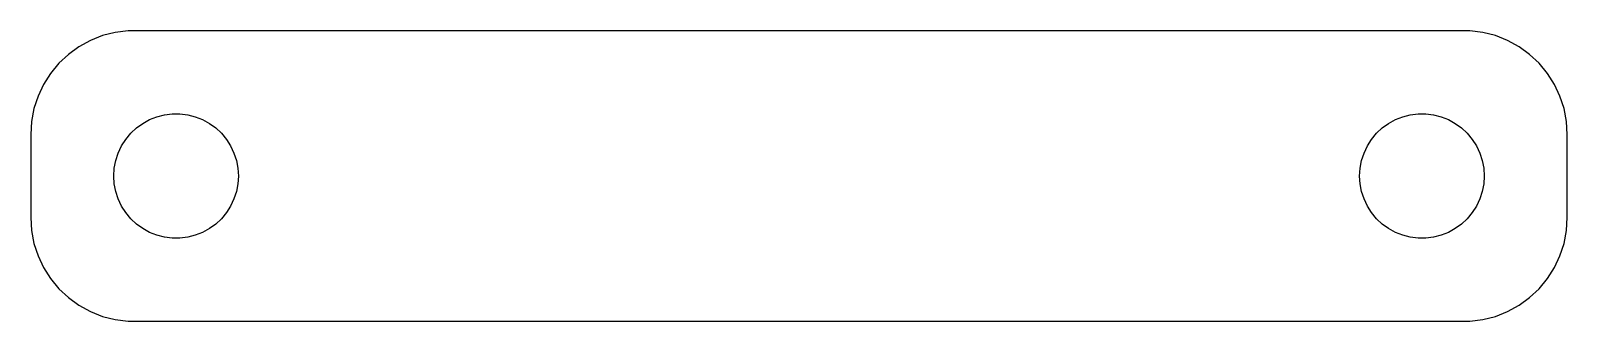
# Model space of a CAD drawing. Header units: metres. Extents: x -37 to 37, y -7 to 7.
import ezdxf

# ---------------------------------------------------------------- set-up
doc = ezdxf.new("R2010")
doc.units = ezdxf.units.M

msp = doc.modelspace()

# ---------------------------------------------------------------- linework, layer by layer
for p, q in [((-33.5451, 6.75528), (-34.1289, 6.52412)), ((-32.9369, 6.91142), (-33.5451, 6.75528)), ((-32.3139, 6.99013), (-32.9369, 6.91142)), ((32.3139, 6.99013), (-32.3139, 6.99013)), ((32.9369, 6.91142), (32.3139, 6.99013)), ((33.5451, 6.75528), (32.9369, 6.91142)), ((34.1289, 6.52412), (33.5451, 6.75528)), ((-34.6791, 6.22163), (-35.1871, 5.85255)), ((-34.1289, 6.52412), (-34.6791, 6.22163)), ((34.6791, 6.22163), (34.1289, 6.52412)), ((35.1871, 5.85255), (34.6791, 6.22163)), ((-35.6448, 5.42273), (-36.0451, 4.93892)), ((-35.1871, 5.85255), (-35.6448, 5.42273)), ((35.6448, 5.42273), (35.1871, 5.85255)), ((36.0451, 4.93892), (35.6448, 5.42273)), ((-36.0451, 4.93892), (-36.3815, 4.40877)), ((36.3815, 4.40877), (36.0451, 4.93892)), ((-36.6489, 3.84062), (-36.8429, 3.24344)), ((-36.3815, 4.40877), (-36.6489, 3.84062)), ((36.6489, 3.84062), (36.3815, 4.40877)), ((36.8429, 3.24344), (36.6489, 3.84062)), ((-36.8429, 3.24344), (-36.9606, 2.62666)), ((-30.5621, 2.94685), (-30.1884, 2.99408)), ((-30.1884, 2.99408), (-29.8116, 2.99408)), ((-29.8116, 2.99408), (-29.4379, 2.94685)), ((29.4379, 2.94685), (29.8116, 2.99408)), ((29.8116, 2.99408), (30.1884, 2.99408)), ((30.1884, 2.99408), (30.5621, 2.94685)), ((36.9606, 2.62666), (36.8429, 3.24344)), ((-36.9606, 2.62666), (-37, 2)), ((-32.1869, 2.05363), (-31.9123, 2.31154)), ((-31.9123, 2.31154), (-31.6075, 2.53297)), ((-31.6075, 2.53297), (-31.2773, 2.71448)), ((-31.2773, 2.71448), (-30.927, 2.85316)), ((-30.927, 2.85316), (-30.5621, 2.94685)), ((-29.4379, 2.94685), (-29.0729, 2.85316)), ((-29.0729, 2.85316), (-28.7227, 2.71448)), ((-28.7227, 2.71448), (-28.3925, 2.53297)), ((-28.3925, 2.53297), (-28.0877, 2.31154)), ((-28.0877, 2.31154), (-27.8131, 2.05363)), ((27.8131, 2.05363), (28.0877, 2.31154)), ((28.0877, 2.31154), (28.3925, 2.53297)), ((28.3925, 2.53297), (28.7227, 2.71448)), ((28.7227, 2.71448), (29.0729, 2.85316)), ((29.0729, 2.85316), (29.4379, 2.94685)), ((30.5621, 2.94685), (30.927, 2.85316)), ((30.927, 2.85316), (31.2773, 2.71448)), ((31.2773, 2.71448), (31.6075, 2.53297)), ((31.6075, 2.53297), (31.9123, 2.31154)), ((31.9123, 2.31154), (32.1869, 2.05363)), ((37, 2), (36.9606, 2.62666)), ((-37, 2), (-37, -2)), ((-32.6289, 1.44525), (-32.427, 1.76335)), ((-32.427, 1.76335), (-32.1869, 2.05363)), ((-27.8131, 2.05363), (-27.5729, 1.76335)), ((-27.5729, 1.76335), (-27.3711, 1.44525)), ((27.3711, 1.44525), (27.5729, 1.76335)), ((27.5729, 1.76335), (27.8131, 2.05363)), ((32.1869, 2.05363), (32.427, 1.76335)), ((32.427, 1.76335), (32.6289, 1.44525)), ((37, -2), (37, 2)), ((-32.9763, 0.375992), (-32.9057, 0.746063)), ((-32.9057, 0.746063), (-32.7893, 1.10437)), ((-32.7893, 1.10437), (-32.6289, 1.44525)), ((-27.3711, 1.44525), (-27.2107, 1.10437)), ((-27.2107, 1.10437), (-27.0942, 0.746063)), ((-27.0942, 0.746063), (-27.0237, 0.375992)), ((27.0237, 0.375992), (27.0942, 0.746063)), ((27.0942, 0.746063), (27.2107, 1.10437)), ((27.2107, 1.10437), (27.3711, 1.44525)), ((32.6289, 1.44525), (32.7893, 1.10437)), ((32.7893, 1.10437), (32.9057, 0.746063)), ((32.9057, 0.746063), (32.9763, 0.375992)), ((-33, 0), (-32.9763, 0.375992)), ((-32.9763, -0.375992), (-33, 0)), ((-27.0237, 0.375992), (-27, 0)), ((-27, 0), (-27.0237, -0.375992)), ((27, 0), (27.0237, 0.375992)), ((27.0237, -0.375992), (27, 0)), ((32.9763, 0.375992), (33, 0)), ((33, 0), (32.9763, -0.375992)), ((-32.9057, -0.746063), (-32.9763, -0.375992)), ((-27.0237, -0.375992), (-27.0942, -0.746063)), ((27.0942, -0.746063), (27.0237, -0.375992)), ((32.9763, -0.375992), (32.9057, -0.746063)), ((-32.7893, -1.10437), (-32.9057, -0.746063)), ((-32.6289, -1.44525), (-32.7893, -1.10437)), ((-32.427, -1.76335), (-32.6289, -1.44525)), ((-27.3711, -1.44525), (-27.5729, -1.76335)), ((-27.2107, -1.10437), (-27.3711, -1.44525)), ((-27.0942, -0.746063), (-27.2107, -1.10437)), ((27.2107, -1.10437), (27.0942, -0.746063)), ((27.3711, -1.44525), (27.2107, -1.10437)), ((27.5729, -1.76335), (27.3711, -1.44525)), ((32.6289, -1.44525), (32.427, -1.76335)), ((32.7893, -1.10437), (32.6289, -1.44525)), ((32.9057, -0.746063), (32.7893, -1.10437)), ((-37, -2), (-36.9606, -2.62666)), ((-32.1869, -2.05363), (-32.427, -1.76335)), ((-31.9123, -2.31154), (-32.1869, -2.05363)), ((-27.8131, -2.05363), (-28.0877, -2.31154)), ((-27.5729, -1.76335), (-27.8131, -2.05363)), ((27.8131, -2.05363), (27.5729, -1.76335)), ((28.0877, -2.31154), (27.8131, -2.05363)), ((32.1869, -2.05363), (31.9123, -2.31154)), ((32.427, -1.76335), (32.1869, -2.05363)), ((36.9606, -2.62666), (37, -2)), ((-36.9606, -2.62666), (-36.8429, -3.24344)), ((-31.6075, -2.53297), (-31.9123, -2.31154)), ((-31.2773, -2.71448), (-31.6075, -2.53297)), ((-30.927, -2.85316), (-31.2773, -2.71448)), ((-30.5621, -2.94685), (-30.927, -2.85316)), ((-30.1884, -2.99408), (-30.5621, -2.94685)), ((-29.4379, -2.94685), (-29.8116, -2.99408)), ((-29.0729, -2.85316), (-29.4379, -2.94685)), ((-28.7227, -2.71448), (-29.0729, -2.85316)), ((-28.3925, -2.53297), (-28.7227, -2.71448)), ((-28.0877, -2.31154), (-28.3925, -2.53297)), ((28.3925, -2.53297), (28.0877, -2.31154)), ((28.7227, -2.71448), (28.3925, -2.53297)), ((29.0729, -2.85316), (28.7227, -2.71448)), ((29.4379, -2.94685), (29.0729, -2.85316)), ((29.8116, -2.99408), (29.4379, -2.94685)), ((30.5621, -2.94685), (30.1884, -2.99408)), ((30.927, -2.85316), (30.5621, -2.94685)), ((31.2773, -2.71448), (30.927, -2.85316)), ((31.6075, -2.53297), (31.2773, -2.71448)), ((31.9123, -2.31154), (31.6075, -2.53297)), ((36.8429, -3.24344), (36.9606, -2.62666)), ((-36.8429, -3.24344), (-36.6489, -3.84062)), ((-29.8116, -2.99408), (-30.1884, -2.99408)), ((30.1884, -2.99408), (29.8116, -2.99408)), ((36.6489, -3.84062), (36.8429, -3.24344)), ((-36.6489, -3.84062), (-36.3815, -4.40877)), ((-36.3815, -4.40877), (-36.0451, -4.93892)), ((36.0451, -4.93892), (36.3815, -4.40877)), ((36.3815, -4.40877), (36.6489, -3.84062)), ((-36.0451, -4.93892), (-35.6448, -5.42273)), ((35.6448, -5.42273), (36.0451, -4.93892)), ((-35.6448, -5.42273), (-35.1871, -5.85255)), ((-35.1871, -5.85255), (-34.6791, -6.22163)), ((34.6791, -6.22163), (35.1871, -5.85255)), ((35.1871, -5.85255), (35.6448, -5.42273)), ((-34.6791, -6.22163), (-34.1289, -6.52412)), ((-34.1289, -6.52412), (-33.5451, -6.75528)), ((33.5451, -6.75528), (34.1289, -6.52412)), ((34.1289, -6.52412), (34.6791, -6.22163)), ((-33.5451, -6.75528), (-32.9369, -6.91142)), ((-32.9369, -6.91142), (-32.3139, -6.99013)), ((-32.3139, -6.99013), (32.3139, -6.99013)), ((32.3139, -6.99013), (32.9369, -6.91142)), ((32.9369, -6.91142), (33.5451, -6.75528))]:
    msp.add_line(p, q)

doc.saveas('drawing.dxf')
